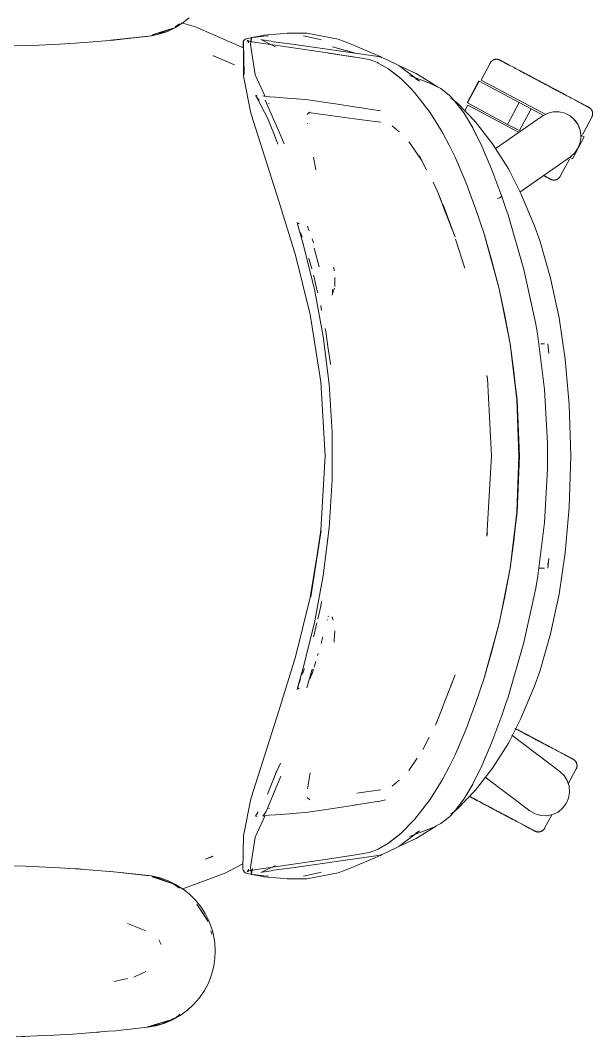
# Model space of a CAD drawing. Header units: millimetres. Extents: x 79795 to 317870, y -36033 to 97293.
# Drawn here: x 163095 to 163418, y 10111 to 10686 of the extents above; entities that cross this region are included whole.
import ezdxf

# ---------------------------------------------------------------- set-up
doc = ezdxf.new("R2010")
doc.units = ezdxf.units.MM
doc.header["$MEASUREMENT"] = 0
doc.layers.add('G-IMPT', color=8, linetype='CONTINUOUS', lineweight=9)
doc.layers.add('I-FURN', color=8, linetype='CONTINUOUS', lineweight=9)

msp = doc.modelspace()

# ---------------------------------------------------------------- linework, layer by layer
at = {"layer": 'G-IMPT'}
for p, q in [((163189.84, 10687.21), (163186.53, 10684.59)), ((163180.88, 10681.46), (163169.03, 10677.65)), ((163178.17, 10680.56), (163169.03, 10677.65)), ((163171.66, 10677.86), (163179.84, 10681.06)), ((163177.62, 10679.67), (163173.49, 10678.22)), ((163182.2, 10681.86), (163177.62, 10679.67)), ((163180.88, 10681.46), (163178.17, 10680.56)), ((163182, 10682.22), (163184.46, 10683.89)), ((163182.2, 10681.86), (163186.53, 10684.59)), ((163193.36, 10682.14), (163185.54, 10684.4)), ((163193.36, 10682.14), (163204.49, 10677.29)), ((163125.41, 10673), (163135.69, 10673.73)), ((163147.09, 10674.71), (163135.69, 10673.73)), ((163168.53, 10677.06), (163145.57, 10674.61)), ((163145.57, 10674.61), (163165.71, 10676.73)), ((163168.53, 10677.06), (163147.09, 10674.71)), ((163168.53, 10677.06), (163165.71, 10676.73)), ((163168.53, 10677.06), (163173.49, 10678.22)), ((163168.6, 10677.28), (163171.66, 10677.86)), ((163204.49, 10677.29), (163212.32, 10673.87)), ((163212.32, 10673.87), (163220.49, 10670.3)), ((163220.35, 10673.85), (163220.75, 10674.42)), ((163220.35, 10673.85), (163220.54, 10672.99)), ((163220.97, 10655.29), (163220.38, 10673.73)), ((163220.38, 10673.73), (163220.48, 10673.27)), ((163220.97, 10655.29), (163220.48, 10673.27)), ((163220.53, 10654.4), (163220.48, 10673.27)), ((163220.48, 10673.27), (163220.52, 10673.1)), ((163221.12, 10674.92), (163220.75, 10674.42)), ((163221.12, 10674.92), (163221.66, 10675.24)), ((163223.52, 10675.79), (163221.66, 10675.24)), ((163223.01, 10674.2), (163222.51, 10674.59)), ((163223.61, 10674.03), (163222.51, 10674.59)), ((163223.61, 10674.03), (163222.99, 10674.2)), ((163222.99, 10674.2), (163229.26, 10673.09)), ((163223.33, 10673.66), (163223.01, 10674.2)), ((163223.33, 10673.66), (163223.41, 10673.16)), ((163226.8, 10676.33), (163223.52, 10675.79)), ((163225.13, 10675.73), (163224.44, 10672.15)), ((163224.5, 10672.19), (163224.89, 10676.14)), ((163225.13, 10675.73), (163224.5, 10672.19)), ((163227.21, 10676.58), (163224.89, 10676.14)), ((163226.8, 10676.33), (163227.42, 10676.4)), ((163227.21, 10676.58), (163231.46, 10677.4)), ((163232.1, 10676.92), (163227.42, 10676.4)), ((163238.66, 10671), (163230.23, 10675)), ((163230.23, 10675), (163231.09, 10674.86)), ((163231.09, 10674.86), (163236.11, 10674.03)), ((163231.93, 10677.44), (163231.46, 10677.4)), ((163241.26, 10678.24), (163231.93, 10677.44)), ((163232.1, 10676.92), (163234.69, 10677.13)), ((163236.11, 10674.03), (163237.41, 10673.81)), ((163248.07, 10672.37), (163237.41, 10673.81)), ((163241.26, 10678.24), (163245.21, 10678.58)), ((163245.21, 10678.58), (163249.38, 10678.58)), ((163256.35, 10678.56), (163249.38, 10678.58)), ((163254.49, 10677.15), (163263.79, 10675.1)), ((163256.35, 10678.56), (163274.05, 10675.32)), ((163263.79, 10675.1), (163264.37, 10674.95)), ((163274.05, 10675.32), (163277.91, 10673.72)), ((163281.27, 10672.33), (163277.91, 10673.72)), ((163085.04, 10671.31), (163097.35, 10671.6)), ((163105.23, 10671.9), (163097.35, 10671.6)), ((163105.23, 10671.9), (163116.54, 10672.44)), ((163125.41, 10673), (163116.54, 10672.44)), ((163127.45, 10673.13), (163125.55, 10673.04)), ((163220.54, 10672.99), (163220.52, 10673.1)), ((163227.16, 10655.1), (163224.44, 10672.15)), ((163237.11, 10671.98), (163229.26, 10673.09)), ((163267.98, 10667.43), (163237.11, 10671.98)), ((163248.07, 10672.37), (163295.29, 10665.7)), ((163270.87, 10670.82), (163282.76, 10667.47)), ((163270.87, 10670.82), (163283.82, 10667.32)), ((163297.72, 10665.54), (163281.27, 10672.33)), ((163203.26, 10665.86), (163203.53, 10665.76)), ((163215.38, 10660.83), (163203.53, 10665.76)), ((163267.98, 10667.43), (163283.17, 10665.1)), ((163268.59, 10667.33), (163283.75, 10665.03)), ((163268.59, 10667.33), (163283.17, 10665.1)), ((163291.42, 10663.73), (163283.75, 10665.03)), ((163296.21, 10661.98), (163291.42, 10663.73)), ((163295.29, 10665.7), (163298.28, 10665.05)), ((163296.21, 10661.98), (163296.63, 10661.77)), ((163302.47, 10658.48), (163296.63, 10661.77)), ((163298.89, 10664.77), (163297.72, 10665.54)), ((163301.65, 10663.48), (163298.28, 10665.05)), ((163308.22, 10660.42), (163301.65, 10663.48)), ((163309.43, 10653.06), (163302.47, 10658.48)), ((163302.69, 10658.15), (163309.64, 10652.76)), ((163302.69, 10658.15), (163306.07, 10655.56)), ((163319.87, 10651.5), (163308.22, 10660.42)), ((163317.98, 10655.79), (163309.35, 10659.77)), ((163224.72, 10633.45), (163220.53, 10654.4)), ((163227.16, 10655.1), (163232.74, 10642.81)), ((163309.64, 10652.76), (163306.07, 10655.56)), ((163309.43, 10653.06), (163314.9, 10647.48)), ((163314.22, 10654.74), (163326.12, 10650.23)), ((163319.87, 10651.5), (163317.92, 10652.62)), ((163329.43, 10648.67), (163317.98, 10655.79)), ((163328.35, 10649.15), (163326.12, 10650.23)), ((163314.9, 10647.47), (163317.17, 10645.16)), ((163317.17, 10645.16), (163325.19, 10634.72)), ((163330.79, 10647.98), (163328.35, 10649.15)), ((163329.43, 10648.67), (163330.2, 10648.17)), ((163330.79, 10647.98), (163331.92, 10647.36)), ((163331.92, 10647.36), (163336.79, 10643.5)), ((163227.52, 10643.29), (163227.48, 10643.13)), ((163227.54, 10643.42), (163227.52, 10643.29)), ((163227.52, 10643.29), (163229.36, 10640.59)), ((163227.52, 10643.29), (163228.87, 10640.84)), ((163228.23, 10643.57), (163227.54, 10643.42)), ((163234.15, 10630.73), (163228.87, 10640.84)), ((163231.5, 10643.26), (163232.27, 10642.98)), ((163232.33, 10642.96), (163232.27, 10642.98)), ((163234.79, 10642.68), (163232.33, 10642.96)), ((163241.7, 10620.62), (163232.77, 10640.78)), ((163235.15, 10638.61), (163234.71, 10638.88)), ((163234.79, 10642.68), (163235.16, 10642.63)), ((163238.57, 10642.38), (163235.16, 10642.63)), ((163238.57, 10642.38), (163247.42, 10641.75)), ((163255.66, 10641.13), (163247.42, 10641.75)), ((163255.74, 10641.12), (163255.66, 10641.13)), ((163255.74, 10641.12), (163270.96, 10638.91)), ((163270.96, 10638.91), (163272.51, 10638.66)), ((163339.68, 10640.48), (163336.79, 10643.5)), ((163337.68, 10642.06), (163341.35, 10639.06)), ((163339.68, 10640.48), (163344.4, 10634.35)), ((163341.35, 10639.06), (163351.31, 10628.76)), ((163240.71, 10583.21), (163224.72, 10633.45)), ((163256.4, 10632.74), (163257.96, 10633.98)), ((163257.25, 10633.86), (163257.52, 10633.9)), ((163284.59, 10630.12), (163257.25, 10633.86)), ((163257.75, 10633.94), (163257.52, 10633.9)), ((163272.51, 10638.66), (163284.28, 10636.8)), ((163285.94, 10636.53), (163284.28, 10636.8)), ((163292.78, 10635.47), (163285.94, 10636.53)), ((163292.78, 10635.47), (163297.85, 10634.73)), ((163325.19, 10634.72), (163325.36, 10634.47)), ((163329.24, 10628.37), (163325.36, 10634.47)), ((163344.4, 10634.35), (163345.26, 10633.06)), ((163349.99, 10625.06), (163345.26, 10633.06)), ((163234.15, 10630.73), (163237.4, 10622.26)), ((163256.75, 10627.79), (163256.8, 10627.44)), ((163284.59, 10630.12), (163297.94, 10628.34)), ((163297.94, 10628.34), (163297.47, 10628.48)), ((163329.24, 10628.37), (163333.01, 10622.14)), ((163361.12, 10616.16), (163351.31, 10628.76)), ((163239.42, 10617.36), (163237.39, 10622.47)), ((163237.39, 10622.47), (163239.19, 10617.94)), ((163237.4, 10622.26), (163239.42, 10617.36)), ((163308.44, 10622.84), (163304.53, 10626.18)), ((163336.58, 10615.35), (163333.01, 10622.14)), ((163354.3, 10616.45), (163349.99, 10625.06)), ((163354.52, 10616.01), (163349.99, 10625.06)), ((163349.99, 10625.06), (163350.3, 10624.46)), ((163354.52, 10616.01), (163350.3, 10624.46)), ((163239.42, 10617.36), (163239.98, 10615.95)), ((163243.44, 10616.04), (163241.7, 10620.62)), ((163314.71, 10616.21), (163313.96, 10617.31)), ((163318.21, 10611.07), (163314.71, 10616.21)), ((163354.3, 10616.45), (163354.52, 10616.01)), ((163354.52, 10616.01), (163359.29, 10605.05)), ((163361.12, 10616.16), (163370.09, 10601.87)), ((163318.6, 10610.5), (163318.21, 10611.07)), ((163321.16, 10606.74), (163318.6, 10610.5)), ((163336.58, 10615.35), (163339.97, 10608.62)), ((163261.43, 10601.32), (163260.02, 10608.57)), ((163321.16, 10606.74), (163319.66, 10609.51)), ((163323.84, 10601.41), (163319.66, 10609.51)), ((163346.14, 10594.4), (163339.97, 10608.62)), ((163359.29, 10605.05), (163360.77, 10601.37)), ((163360.77, 10601.37), (163366.34, 10586.41)), ((163370.09, 10601.87), (163377.18, 10588.09)), ((163327.72, 10594.37), (163329.91, 10589.52)), ((163346.14, 10594.4), (163351.6, 10579.52)), ((163329.91, 10589.52), (163332.22, 10584.07)), ((163329.91, 10589.52), (163332.64, 10582.44)), ((163384.7, 10570.12), (163377.18, 10588.09)), ((163240.71, 10583.21), (163249.89, 10553.23)), ((163333.3, 10580.71), (163332.64, 10582.44)), ((163340.01, 10563.26), (163333.19, 10581.67)), ((163365.08, 10585.62), (163364.02, 10585.2)), ((163364.02, 10585.2), (163364.61, 10585.42)), ((163365.08, 10585.62), (163364.61, 10585.42)), ((163365.08, 10585.62), (163365.9, 10586.01)), ((163365.08, 10585.62), (163365.72, 10585.9)), ((163365.72, 10585.9), (163365.9, 10586.01)), ((163366.31, 10586.27), (163365.9, 10586.01)), ((163365.9, 10586.01), (163366.3, 10586.23)), ((163366.31, 10586.27), (163366.3, 10586.23)), ((163366.34, 10586.41), (163366.31, 10586.27)), ((163366.31, 10586.27), (163366.31, 10586.41)), ((163366.31, 10586.41), (163368.71, 10579.47)), ((163340.01, 10563.26), (163333.3, 10580.71)), ((163356.61, 10564.6), (163351.6, 10579.52)), ((163369.91, 10575.87), (163368.71, 10579.47)), ((163378.85, 10545.04), (163369.91, 10575.87)), ((163250.94, 10571.64), (163250.85, 10571.4)), ((163250.85, 10571.4), (163250.91, 10571.18)), ((163250.91, 10571.18), (163250.98, 10570.88)), ((163250.98, 10570.88), (163251.05, 10570.61)), ((163254.12, 10560.18), (163251.05, 10570.61)), ((163251.94, 10570.86), (163251.33, 10571.25)), ((163251.94, 10570.86), (163251.73, 10571.01)), ((163387.77, 10561.38), (163384.7, 10570.12)), ((163252.96, 10565.38), (163252.72, 10566.04)), ((163252.96, 10565.38), (163253.71, 10563.28)), ((163257.25, 10567.93), (163256.64, 10569.59)), ((163257.25, 10567.93), (163257.62, 10566.92)), ((163360.34, 10551.35), (163356.57, 10564.51)), ((163364.99, 10534.1), (163356.57, 10564.51)), ((163364.99, 10534.1), (163356.61, 10564.6)), ((163260.67, 10533.86), (163254.12, 10560.18)), ((163259.96, 10560.17), (163259.24, 10562.39)), ((163345.54, 10545.79), (163340.29, 10562.28)), ((163387.77, 10561.38), (163393.95, 10540.14)), ((163258.21, 10519.55), (163249.89, 10553.23)), ((163260.41, 10557.08), (163263.34, 10546.62)), ((163257.7, 10550.75), (163257.5, 10551.44)), ((163258.82, 10546.76), (163257.7, 10550.75)), ((163345.54, 10545.79), (163344.47, 10549.22)), ((163360.34, 10551.35), (163364.99, 10534.1)), ((163258.82, 10546.76), (163259.14, 10545.62)), ((163259.14, 10545.62), (163259.18, 10545.44)), ((163260.44, 10540.6), (163260.1, 10541.9)), ((163271.7, 10544.36), (163271.48, 10546.46)), ((163378.85, 10545.04), (163385.52, 10514.25)), ((163260.44, 10540.6), (163261.99, 10533.85)), ((163272.1, 10535.51), (163272.01, 10540.57)), ((163272.01, 10540.57), (163272.09, 10538.3)), ((163272.1, 10535.51), (163272.09, 10538.3)), ((163393.95, 10540.14), (163398.76, 10517.78)), ((163260.67, 10533.86), (163265.6, 10507.2)), ((163262.45, 10531.87), (163261.99, 10533.85)), ((163270.56, 10530.46), (163271.24, 10532.41)), ((163270.77, 10531.51), (163270.56, 10530.46)), ((163270.77, 10531.51), (163270.81, 10533.81)), ((163270.82, 10533.67), (163270.81, 10533.81)), ((163271.24, 10532.41), (163271.85, 10534.56)), ((163364.99, 10534.1), (163371.17, 10502.98)), ((163364.99, 10534.1), (163368.07, 10519.08)), ((163364.99, 10534.1), (163371.16, 10503.05)), ((163264.65, 10521.83), (163264.11, 10524.64)), ((163258.21, 10519.55), (163264.2, 10481.63)), ((163371.17, 10502.98), (163368.07, 10519.08)), ((163386.7, 10507.33), (163385.52, 10514.25)), ((163398.76, 10517.78), (163402.25, 10494.36)), ((163265.6, 10507.2), (163268.9, 10480.28)), ((163266.57, 10511.72), (163267.13, 10508.82)), ((163267.37, 10507.19), (163267.13, 10508.82)), ((163268.22, 10501.57), (163267.37, 10507.19)), ((163390.52, 10477.16), (163386.7, 10507.33)), ((163268.22, 10501.57), (163269.52, 10493.04)), ((163374.99, 10471.46), (163371.16, 10503.05)), ((163374.95, 10471.42), (163371.17, 10502.98)), ((163371.17, 10502.98), (163373.11, 10487.5)), ((163388.5, 10503.02), (163390.59, 10503.09)), ((163390.59, 10503.09), (163390.48, 10503.09)), ((163392.35, 10503.06), (163393, 10497.65)), ((163269.52, 10493.04), (163269.7, 10491.38)), ((163402.25, 10494.36), (163404.51, 10468.79)), ((163357.95, 10484.92), (163357.99, 10484.68)), ((163358.23, 10483.37), (163357.96, 10485.15)), ((163358.23, 10483.37), (163357.99, 10484.68)), ((163374.95, 10471.42), (163373.11, 10487.5)), ((163264.2, 10481.63), (163266.56, 10439.65)), ((163270.55, 10453.21), (163268.9, 10480.28)), ((163360.55, 10439.65), (163358.23, 10483.37)), ((163360.5, 10439.65), (163358.23, 10483.37)), ((163392.13, 10446.96), (163390.52, 10477.16)), ((163375.63, 10456.53), (163374.95, 10471.42)), ((163374.95, 10471.42), (163376.09, 10439.65)), ((163374.99, 10471.46), (163376.32, 10439.65)), ((163404.51, 10468.79), (163405.36, 10439.65)), ((163375.63, 10456.53), (163376.09, 10439.65)), ((163270.55, 10453.21), (163270.55, 10426.09)), ((163392.13, 10446.96), (163392.23, 10439.65)), ((163264.2, 10397.66), (163266.56, 10439.65)), ((163360.5, 10439.65), (163358, 10394.31)), ((163374.95, 10407.87), (163376.09, 10439.65)), ((163376.32, 10439.65), (163374.99, 10407.83)), ((163375.63, 10422.76), (163376.09, 10439.65)), ((163392.13, 10432.33), (163392.23, 10439.65)), ((163405.36, 10439.65), (163404.51, 10410.5)), ((163392.13, 10432.33), (163390.52, 10402.13)), ((163270.55, 10426.09), (163268.9, 10399.01)), ((163374.95, 10407.87), (163375.63, 10422.76)), ((163404.51, 10410.5), (163402.25, 10384.93)), ((163374.99, 10407.83), (163371.16, 10376.24)), ((163374.95, 10407.87), (163371.17, 10376.32)), ((163373.11, 10391.79), (163374.95, 10407.87)), ((163258.21, 10359.74), (163264.46, 10397.48)), ((163264.2, 10397.66), (163258.47, 10360.12)), ((163264.46, 10397.48), (163258.47, 10360.12)), ((163265.6, 10372.1), (163268.9, 10399.01)), ((163390.52, 10402.13), (163386.7, 10371.96)), ((163357.95, 10394.37), (163357.99, 10394.61)), ((163358.23, 10395.92), (163357.99, 10394.61)), ((163358, 10394.31), (163358.23, 10395.92)), ((163373.11, 10391.79), (163371.17, 10376.32)), ((163392.35, 10376.23), (163393, 10381.65)), ((163392.43, 10377.88), (163393, 10381.65)), ((163402.25, 10384.93), (163398.76, 10361.51)), ((163371.17, 10376.32), (163364.95, 10345.07)), ((163364.95, 10345.07), (163371.16, 10376.24)), ((163371.17, 10376.32), (163368.07, 10360.21)), ((163387.25, 10376.32), (163388.5, 10376.27)), ((163390.59, 10376.2), (163388.5, 10376.27)), ((163390.59, 10376.2), (163390.48, 10376.2)), ((163260.67, 10345.43), (163265.6, 10372.1)), ((163386.7, 10371.96), (163385.52, 10365.04)), ((163385.52, 10365.04), (163378.85, 10334.25)), ((163249.89, 10326.06), (163258.21, 10359.74)), ((163264.62, 10357.47), (163264.15, 10354.84)), ((163364.99, 10345.19), (163368.07, 10360.21)), ((163393.95, 10339.15), (163398.76, 10361.51)), ((163264.15, 10354.84), (163262.44, 10347.42)), ((163267.89, 10347.23), (163267.75, 10346.82)), ((163268.59, 10349.07), (163268.4, 10348.84)), ((163270.56, 10348.83), (163271.24, 10346.88)), ((163270.56, 10348.83), (163270.77, 10347.79)), ((163260.67, 10345.43), (163254.12, 10319.11)), ((163261.99, 10345.44), (163260.44, 10338.69)), ((163271.99, 10338.67), (163272.09, 10340.04)), ((163272.09, 10340.74), (163272.09, 10340.04)), ((163364.99, 10345.19), (163356.57, 10314.78)), ((163364.99, 10345.19), (163356.61, 10314.69)), ((163360.34, 10327.94), (163364.99, 10345.19)), ((163260.44, 10338.69), (163260.1, 10337.41)), ((163264.29, 10333.61), (163265.29, 10337.47)), ((163264.29, 10333.61), (163264.68, 10335.14)), ((163271.71, 10334.96), (163271.68, 10334.48)), ((163271.99, 10338.67), (163271.71, 10334.96)), ((163387.77, 10317.91), (163393.95, 10339.15)), ((163369.91, 10303.42), (163378.85, 10334.25)), ((163249.89, 10326.06), (163240.71, 10296.09)), ((163260.6, 10321.03), (163261.39, 10323.53)), ((163262.38, 10326.82), (163262.71, 10327.94)), ((163360.34, 10327.94), (163356.57, 10314.78)), ((163254.12, 10319.11), (163250.85, 10307.89)), ((163254.12, 10319.11), (163251.01, 10308.29)), ((163254.12, 10319.11), (163251.06, 10308.58)), ((163254.75, 10319.11), (163254.02, 10316.89)), ((163254.75, 10319.11), (163254.9, 10319.57)), ((163259.32, 10319.12), (163256.28, 10308.69)), ((163259.21, 10316.81), (163259.98, 10319.12)), ((163260.36, 10320.25), (163260.6, 10321.03)), ((163384.7, 10309.17), (163387.77, 10317.91)), ((163252.4, 10312.36), (163252, 10311.29)), ((163252.74, 10313.33), (163252.4, 10312.36)), ((163253.73, 10316.08), (163254.02, 10316.89)), ((163258.19, 10313.93), (163258.95, 10316.09)), ((163259.21, 10316.81), (163258.95, 10316.09)), ((163340.01, 10316.03), (163333.3, 10298.58)), ((163340.01, 10316.03), (163337.29, 10308.6)), ((163351.6, 10299.77), (163356.61, 10314.69)), ((163250.85, 10307.89), (163250.99, 10307.65)), ((163251.06, 10308.58), (163251.01, 10308.29)), ((163251.94, 10308.43), (163251.33, 10308.04)), ((163251.94, 10308.43), (163251.73, 10308.28)), ((163384.7, 10309.17), (163377.18, 10291.2)), ((163366.37, 10293), (163368.71, 10299.82)), ((163369.91, 10303.42), (163368.71, 10299.82)), ((163240.71, 10296.09), (163224.72, 10245.84)), ((163332.64, 10296.85), (163328.91, 10287.53)), ((163333.3, 10298.58), (163332.64, 10296.85)), ((163351.6, 10299.77), (163346.14, 10284.89)), ((163328.91, 10287.53), (163329.91, 10289.77)), ((163366.37, 10293), (163360.77, 10277.92)), ((163377.18, 10291.2), (163370.09, 10277.42)), ((163346.14, 10284.89), (163339.97, 10270.67)), ((163321.74, 10273.69), (163325.28, 10280.66)), ((163359.29, 10274.24), (163360.77, 10277.92)), ((163370.09, 10277.42), (163361.12, 10263.13)), ((163354.52, 10263.28), (163359.29, 10274.24)), ((163238.42, 10259.41), (163241.47, 10266.12)), ((163314.71, 10263.08), (163318.21, 10268.22)), ((163318.21, 10268.22), (163318.6, 10268.8)), ((163336.58, 10263.94), (163339.97, 10270.67)), ((163237.39, 10256.82), (163239.42, 10261.94)), ((163239.42, 10261.93), (163237.39, 10256.82)), ((163237.4, 10257.03), (163239.42, 10261.93)), ((163256.75, 10251.5), (163258.15, 10260.66)), ((163314.71, 10263.08), (163313.96, 10261.98)), ((163336.58, 10263.94), (163333.01, 10257.15)), ((163350.3, 10254.83), (163354.3, 10262.84)), ((163361.12, 10263.13), (163351.31, 10250.53)), ((163354.52, 10263.28), (163354.3, 10262.84)), ((163233.26, 10238.69), (163241.7, 10258.67)), ((163237.4, 10257.03), (163234.15, 10248.56)), ((163308.44, 10256.45), (163304.53, 10253.11)), ((163329.24, 10250.92), (163333.01, 10257.15)), ((163349.99, 10254.23), (163345.26, 10246.23)), ((163350.3, 10254.83), (163349.99, 10254.23)), ((163256.75, 10251.5), (163256.8, 10251.85)), ((163284.59, 10249.17), (163297.94, 10250.95)), ((163297.94, 10250.95), (163297.47, 10250.81)), ((163329.24, 10250.92), (163325.36, 10244.82)), ((163341.35, 10240.23), (163351.31, 10250.53)), ((163220.53, 10224.89), (163224.72, 10245.84)), ((163256.4, 10246.55), (163258.04, 10245.27)), ((163283.17, 10242.32), (163283.68, 10242.4)), ((163284.29, 10242.49), (163283.68, 10242.4)), ((163284.29, 10242.49), (163296.01, 10244.3)), ((163296.01, 10244.3), (163296.48, 10244.37)), ((163298.46, 10244.79), (163296.48, 10244.37)), ((163300.63, 10245.25), (163298.46, 10244.79)), ((163317.17, 10234.13), (163325.19, 10244.57)), ((163325.36, 10244.82), (163325.19, 10244.57)), ((163339.68, 10238.81), (163344.4, 10244.94)), ((163344.4, 10244.94), (163345.26, 10246.23)), ((163227.3, 10236.02), (163228.89, 10238.48)), ((163228.89, 10238.48), (163227.36, 10236)), ((163227.36, 10236), (163228.85, 10238.47)), ((163231.5, 10236.02), (163233.26, 10238.69)), ((163234.62, 10236.61), (163232.24, 10236.31)), ((163234.62, 10236.61), (163234.7, 10236.61)), ((163238.57, 10236.91), (163234.7, 10236.61)), ((163234.71, 10240.41), (163235.15, 10240.68)), ((163246.43, 10237.47), (163238.57, 10236.91)), ((163247.42, 10237.54), (163246.43, 10237.47)), ((163255.66, 10238.16), (163247.42, 10237.54)), ((163255.66, 10238.16), (163255.74, 10238.17)), ((163269.81, 10240.2), (163255.74, 10238.17)), ((163269.81, 10240.2), (163283.17, 10242.32)), ((163336.79, 10235.79), (163339.68, 10238.81)), ((163341.35, 10240.23), (163337.68, 10237.23)), ((163227.16, 10224.19), (163232.77, 10236.54)), ((163227.3, 10236.02), (163227.36, 10236)), ((163228.23, 10235.72), (163227.36, 10236)), ((163232.22, 10236.31), (163231.5, 10236.02)), ((163232.22, 10236.31), (163232.24, 10236.31)), ((163317.17, 10234.13), (163309.43, 10226.23)), ((163330.79, 10231.31), (163328.35, 10230.14)), ((163331.92, 10231.93), (163330.79, 10231.31)), ((163331.92, 10231.93), (163336.79, 10235.79)), ((163302.47, 10220.81), (163309.43, 10226.23)), ((163309.64, 10226.54), (163302.69, 10221.14)), ((163309.64, 10226.54), (163306.07, 10223.73)), ((163319.87, 10227.79), (163308.17, 10218.85)), ((163314.22, 10224.56), (163326.12, 10229.07)), ((163319.87, 10227.79), (163317.84, 10226.63)), ((163317.98, 10223.5), (163329.43, 10230.62)), ((163328.35, 10230.14), (163326.12, 10229.07)), ((163220.53, 10224.89), (163220.14, 10205.9)), ((163227.16, 10224.19), (163224.44, 10207.14)), ((163302.47, 10220.81), (163296.63, 10217.52)), ((163302.69, 10221.14), (163306.07, 10223.73)), ((163309.35, 10219.52), (163317.98, 10223.5)), ((163267.98, 10211.86), (163283.75, 10214.26)), ((163291.42, 10215.56), (163283.75, 10214.26)), ((163291.42, 10215.56), (163296.21, 10217.31)), ((163295.29, 10213.59), (163298.28, 10214.24)), ((163296.63, 10217.52), (163296.21, 10217.31)), ((163298.89, 10214.53), (163297.72, 10213.75)), ((163301.65, 10215.81), (163298.28, 10214.24)), ((163301.65, 10215.81), (163308.17, 10218.85)), ((163085.04, 10208.05), (163097.35, 10207.76)), ((163203.27, 10213.43), (163198.8, 10211.8)), ((163198.8, 10211.8), (163202.68, 10213.17)), ((163203.27, 10213.43), (163202.68, 10213.17)), ((163220.21, 10209.09), (163212.3, 10204.95)), ((163230.23, 10204.29), (163238.63, 10208.28)), ((163237.11, 10207.31), (163267.98, 10211.86)), ((163248.07, 10206.92), (163295.29, 10213.59)), ((163296.95, 10213.43), (163281.27, 10206.96)), ((163105.23, 10207.46), (163097.35, 10207.76)), ((163105.23, 10207.46), (163116.54, 10206.92)), ((163125.41, 10206.36), (163116.54, 10206.92)), ((163125.41, 10206.36), (163135.69, 10205.63)), ((163127.45, 10206.23), (163125.55, 10206.32)), ((163127.45, 10206.23), (163128.87, 10206.09)), ((163147.09, 10204.65), (163135.69, 10205.63)), ((163168.53, 10202.3), (163145.57, 10204.75)), ((163145.57, 10204.75), (163165.71, 10202.63)), ((163168.53, 10202.3), (163147.09, 10204.65)), ((163168.53, 10202.3), (163165.71, 10202.63)), ((163168.53, 10202.3), (163173.49, 10201.14)), ((163204.57, 10201.84), (163210.54, 10204.03)), ((163212.3, 10204.95), (163210.54, 10204.03)), ((163220.14, 10205.9), (163220.75, 10204.87)), ((163220.62, 10205.49), (163220.75, 10204.87)), ((163220.62, 10205.49), (163220.73, 10204.94)), ((163220.75, 10204.87), (163220.73, 10204.94)), ((163221.12, 10204.37), (163220.75, 10204.87)), ((163221.66, 10204.05), (163221.12, 10204.37)), ((163221.66, 10204.05), (163223.52, 10203.5)), ((163223.61, 10205.26), (163222.51, 10204.7)), ((163223.01, 10205.09), (163222.51, 10204.7)), ((163222.99, 10205.09), (163229.26, 10206.2)), ((163223.61, 10205.26), (163222.99, 10205.09)), ((163223.01, 10205.09), (163223.33, 10205.63)), ((163223.41, 10206.13), (163223.33, 10205.63)), ((163226.8, 10202.97), (163223.52, 10203.5)), ((163225.13, 10203.56), (163224.44, 10207.14)), ((163225.62, 10206.43), (163224.89, 10203.15)), ((163227.21, 10202.71), (163224.89, 10203.15)), ((163225.62, 10206.43), (163225.13, 10203.56)), ((163226.8, 10202.97), (163227.42, 10202.89)), ((163231.46, 10201.9), (163227.21, 10202.71)), ((163227.42, 10202.89), (163232.1, 10202.37)), ((163229.26, 10206.2), (163237.11, 10207.31)), ((163230.23, 10204.29), (163231.09, 10204.43)), ((163236.11, 10205.26), (163231.09, 10204.43)), ((163232.1, 10202.37), (163234.69, 10202.16)), ((163236.11, 10205.26), (163237.41, 10205.48)), ((163248.07, 10206.92), (163237.41, 10205.48)), ((163254.49, 10202.15), (163263.79, 10204.19)), ((163256.35, 10200.74), (163274.05, 10203.97)), ((163263.79, 10204.19), (163264.37, 10204.34)), ((163274.05, 10203.97), (163277.91, 10205.57)), ((163281.27, 10206.96), (163277.91, 10205.57)), ((163168.6, 10202.08), (163171.66, 10201.5)), ((163180.88, 10197.9), (163169.03, 10201.71)), ((163178.17, 10198.8), (163169.03, 10201.71)), ((163171.66, 10201.5), (163180.88, 10197.9)), ((163177.62, 10199.69), (163173.49, 10201.14)), ((163182.2, 10197.5), (163177.62, 10199.69)), ((163180.88, 10197.9), (163178.17, 10198.8)), ((163180.88, 10197.9), (163184.46, 10195.47)), ((163182.2, 10197.5), (163186.53, 10194.77)), ((163185.63, 10194.89), (163204.57, 10201.84)), ((163231.93, 10201.85), (163231.46, 10201.9)), ((163231.93, 10201.85), (163241.26, 10201.05)), ((163241.26, 10201.05), (163245.21, 10200.71)), ((163249.38, 10200.71), (163245.21, 10200.71)), ((163256.35, 10200.74), (163249.38, 10200.71)), ((163189.84, 10192.15), (163186.53, 10194.77)), ((163193.44, 10188.6), (163189.84, 10192.15)), ((163193.44, 10188.6), (163196.63, 10184.63)), ((163200.49, 10176.47), (163194.17, 10186.42)), ((163198.33, 10180.15), (163194.17, 10186.42)), ((163198.9, 10181.08), (163196.63, 10184.63)), ((163200.49, 10176.47), (163198.33, 10180.15)), ((163201.14, 10176.57), (163198.9, 10181.08)), ((163155.01, 10175.4), (163165.43, 10171.25)), ((163201.14, 10176.57), (163202.85, 10171.8)), ((163202.05, 10171.36), (163202.67, 10169.33)), ((163203.41, 10169.67), (163202.85, 10171.8)), ((163204.29, 10164.72), (163203.41, 10169.67)), ((163172.96, 10165.73), (163172.66, 10166.18)), ((163173.97, 10163.5), (163172.96, 10165.73)), ((163204.59, 10159.68), (163204.29, 10164.72)), ((163204.59, 10159.68), (163204.42, 10155.83)), ((163203.77, 10151.32), (163202.51, 10146.45)), ((163203.77, 10151.32), (163204.42, 10155.83)), ((163165.34, 10148.3), (163158.56, 10145.03)), ((163200.67, 10141.74), (163202.51, 10146.45)), ((163147.51, 10142.7), (163154.94, 10144.27)), ((163198.48, 10137.58), (163200.67, 10141.74)), ((163195.65, 10133.41), (163192.33, 10129.57)), ((163198.48, 10137.58), (163195.65, 10133.41)), ((163188.89, 10126.41), (163192.33, 10129.57)), ((163174.68, 10118.77), (163182.74, 10122.51)), ((163180.37, 10120.9), (163184.81, 10123.41)), ((163184.85, 10124.1), (163182.74, 10122.51)), ((163188.89, 10126.41), (163184.81, 10123.41)), ((163148.3, 10114.82), (163166.22, 10116.73)), ((163165.71, 10116.73), (163178.17, 10120.56)), ((163165.71, 10116.73), (163169.03, 10117.64)), ((163166.22, 10116.73), (163171.27, 10117.62)), ((163174.68, 10118.77), (163166.28, 10116.86)), ((163178.17, 10120.56), (163169.03, 10117.64)), ((163176.13, 10119.09), (163171.27, 10117.62)), ((163180.37, 10120.9), (163176.13, 10119.09)), ((163103.86, 10111.84), (163092.1, 10111.45)), ((163097.04, 10111.59), (163095.54, 10111.57)), ((163098.97, 10111.7), (163097.04, 10111.59)), ((163103.86, 10111.84), (163109.88, 10112.09)), ((163124.02, 10112.9), (163109.88, 10112.09)), ((163129.11, 10113.23), (163124.02, 10112.9)), ((163129.11, 10113.23), (163144.17, 10114.48)), ((163137.29, 10113.88), (163138.97, 10114.05)), ((163144.17, 10114.48), (163148.3, 10114.82))]:
    msp.add_line(p, q, dxfattribs=at)
at = {"layer": 'I-FURN'}
for p, q in [((163359.83, 10661.75), (163354.68, 10652.07)), ((163359.83, 10661.75), (163359.91, 10661.89)), ((163359.91, 10661.89), (163359.99, 10662.03)), ((163359.99, 10662.03), (163360.08, 10662.16)), ((163360.08, 10662.16), (163360.17, 10662.3)), ((163360.17, 10662.3), (163360.27, 10662.42)), ((163360.27, 10662.42), (163360.38, 10662.54)), ((163360.38, 10662.54), (163360.49, 10662.66)), ((163360.49, 10662.66), (163360.6, 10662.78)), ((163360.6, 10662.78), (163360.72, 10662.88)), ((163360.72, 10662.88), (163360.84, 10662.99)), ((163360.84, 10662.99), (163360.97, 10663.09)), ((163360.97, 10663.09), (163361.1, 10663.18)), ((163361.1, 10663.18), (163361.24, 10663.27)), ((163361.24, 10663.27), (163361.38, 10663.35)), ((163361.38, 10663.35), (163361.52, 10663.43)), ((163361.52, 10663.43), (163361.66, 10663.5)), ((163361.66, 10663.5), (163361.81, 10663.57)), ((163361.81, 10663.57), (163361.96, 10663.63)), ((163361.96, 10663.63), (163362.11, 10663.68)), ((163362.11, 10663.68), (163362.26, 10663.73)), ((163362.26, 10663.73), (163362.42, 10663.77)), ((163362.42, 10663.77), (163362.58, 10663.81)), ((163362.58, 10663.81), (163362.73, 10663.84)), ((163362.73, 10663.84), (163362.89, 10663.86)), ((163362.89, 10663.86), (163363.05, 10663.88)), ((163363.05, 10663.88), (163363.22, 10663.89)), ((163363.22, 10663.89), (163363.38, 10663.89)), ((163363.38, 10663.89), (163363.54, 10663.89)), ((163363.54, 10663.89), (163363.7, 10663.88)), ((163363.7, 10663.88), (163363.86, 10663.86)), ((163363.86, 10663.86), (163364.02, 10663.84)), ((163364.02, 10663.84), (163364.18, 10663.81)), ((163364.18, 10663.81), (163364.33, 10663.78)), ((163364.33, 10663.78), (163364.49, 10663.74)), ((163364.49, 10663.74), (163364.64, 10663.69)), ((163364.64, 10663.69), (163364.8, 10663.64)), ((163364.8, 10663.64), (163364.95, 10663.58)), ((163364.95, 10663.58), (163365.09, 10663.51)), ((163365.09, 10663.51), (163365.24, 10663.44)), ((163365.24, 10663.44), (163365.28, 10663.42)), ((163365.28, 10663.42), (163365.3, 10663.41)), ((163365.32, 10663.39), (163365.28, 10663.42)), ((163365.28, 10663.42), (163365.28, 10663.42)), ((163365.3, 10663.41), (163365.36, 10663.38)), ((163365.41, 10663.35), (163365.32, 10663.39)), ((163365.36, 10663.38), (163365.46, 10663.32)), ((163365.53, 10663.29), (163365.41, 10663.35)), ((163365.46, 10663.32), (163365.6, 10663.25)), ((163365.69, 10663.2), (163365.53, 10663.29)), ((163365.6, 10663.25), (163365.78, 10663.15)), ((163365.89, 10663.09), (163365.69, 10663.2)), ((163365.78, 10663.15), (163366, 10663.04)), ((163366.13, 10662.96), (163365.89, 10663.09)), ((163366, 10663.04), (163366.26, 10662.9)), ((163366.41, 10662.82), (163366.13, 10662.96)), ((163366.26, 10662.9), (163366.55, 10662.74)), ((163366.73, 10662.65), (163366.41, 10662.82)), ((163366.55, 10662.74), (163366.89, 10662.56)), ((163367.09, 10662.46), (163366.73, 10662.65)), ((163366.89, 10662.56), (163367.26, 10662.36)), ((163367.48, 10662.25), (163367.09, 10662.46)), ((163367.26, 10662.36), (163367.67, 10662.15)), ((163367.91, 10662.02), (163367.48, 10662.25)), ((163367.67, 10662.15), (163368.12, 10661.91)), ((163368.37, 10661.77), (163367.91, 10662.02)), ((163368.12, 10661.91), (163368.6, 10661.65)), ((163368.87, 10661.51), (163368.37, 10661.77)), ((163368.6, 10661.65), (163369.12, 10661.38)), ((163369.41, 10661.22), (163368.87, 10661.51)), ((163369.12, 10661.38), (163369.67, 10661.08)), ((163369.98, 10660.92), (163369.41, 10661.22)), ((163369.67, 10661.08), (163370.25, 10660.77)), ((163370.58, 10660.6), (163369.98, 10660.92)), ((163371.21, 10660.26), (163370.58, 10660.6)), ((163371.88, 10659.91), (163371.21, 10660.26)), ((163372.57, 10659.54), (163371.88, 10659.91)), ((163373.29, 10659.16), (163372.57, 10659.54)), ((163374.04, 10658.76), (163373.29, 10659.16)), ((163374.82, 10658.34), (163374.04, 10658.76)), ((163375.62, 10657.92), (163374.82, 10658.34)), ((163376.45, 10657.48), (163375.62, 10657.92)), ((163376, 10657.72), (163376.83, 10657.27)), ((163377.29, 10657.03), (163376.45, 10657.48)), ((163376.83, 10657.27), (163377.69, 10656.82)), ((163378.16, 10656.57), (163377.29, 10657.03)), ((163377.69, 10656.82), (163378.57, 10656.35)), ((163379.05, 10656.1), (163378.16, 10656.57)), ((163378.57, 10656.35), (163379.46, 10655.88)), ((163379.95, 10655.62), (163379.05, 10656.1)), ((163353.38, 10651.62), (163346.81, 10639.26)), ((163346.98, 10639.17), (163353.55, 10651.53)), ((163353.55, 10651.53), (163376.26, 10639.46)), ((163391.28, 10632.6), (163354.68, 10652.07)), ((163379.46, 10655.88), (163380.38, 10655.39)), ((163380.88, 10655.12), (163379.95, 10655.62)), ((163380.38, 10655.39), (163381.31, 10654.9)), ((163381.81, 10654.63), (163380.88, 10655.12)), ((163381.31, 10654.9), (163382.25, 10654.39)), ((163382.77, 10654.12), (163381.81, 10654.63)), ((163382.25, 10654.39), (163383.21, 10653.89)), ((163383.73, 10653.61), (163382.77, 10654.12)), ((163383.21, 10653.89), (163384.18, 10653.37)), ((163384.7, 10653.09), (163383.73, 10653.61)), ((163384.18, 10653.37), (163385.15, 10652.85)), ((163385.69, 10652.57), (163384.7, 10653.09)), ((163385.15, 10652.85), (163386.14, 10652.32)), ((163386.68, 10652.04), (163385.69, 10652.57)), ((163386.14, 10652.32), (163387.14, 10651.8)), ((163387.67, 10651.51), (163386.68, 10652.04)), ((163387.14, 10651.8), (163388.14, 10651.27)), ((163388.68, 10650.98), (163387.67, 10651.51)), ((163388.14, 10651.27), (163389.14, 10650.73)), ((163389.68, 10650.44), (163388.68, 10650.98)), ((163389.14, 10650.73), (163390.14, 10650.2)), ((163390.69, 10649.91), (163389.68, 10650.44)), ((163390.14, 10650.2), (163391.15, 10649.66)), ((163391.69, 10649.37), (163390.69, 10649.91)), ((163391.15, 10649.66), (163392.15, 10649.13)), ((163392.69, 10648.84), (163391.69, 10649.37)), ((163392.15, 10649.13), (163393.15, 10648.6)), ((163393.69, 10648.31), (163392.69, 10648.84)), ((163393.15, 10648.6), (163394.15, 10648.07)), ((163394.69, 10647.78), (163393.69, 10648.31)), ((163394.15, 10648.07), (163395.14, 10647.54)), ((163395.67, 10647.26), (163394.69, 10647.78)), ((163395.14, 10647.54), (163396.13, 10647.02)), ((163396.65, 10646.74), (163395.67, 10647.26)), ((163396.13, 10647.02), (163397.1, 10646.5)), ((163397.62, 10646.22), (163396.65, 10646.74)), ((163397.1, 10646.5), (163398.06, 10645.99)), ((163398.58, 10645.71), (163397.62, 10646.22)), ((163398.06, 10645.99), (163399.02, 10645.48)), ((163399.52, 10645.21), (163398.58, 10645.71)), ((163399.02, 10645.48), (163399.95, 10644.98)), ((163400.45, 10644.72), (163399.52, 10645.21)), ((163399.95, 10644.98), (163400.88, 10644.49)), ((163401.37, 10644.23), (163400.45, 10644.72)), ((163400.88, 10644.49), (163401.78, 10644.01)), ((163369.69, 10627.1), (163346.98, 10639.17)), ((163369.69, 10627.1), (163376.26, 10639.46)), ((163376.26, 10639.46), (163382.9, 10635.93)), ((163402.26, 10643.75), (163401.37, 10644.23)), ((163403.14, 10643.29), (163402.26, 10643.75)), ((163404, 10642.83), (163403.14, 10643.29)), ((163404.83, 10642.39), (163404, 10642.83)), ((163405.64, 10641.96), (163404.83, 10642.39)), ((163406.43, 10641.54), (163405.64, 10641.96)), ((163407.19, 10641.13), (163406.43, 10641.54)), ((163407.93, 10640.74), (163407.19, 10641.13)), ((163408.63, 10640.37), (163407.93, 10640.74)), ((163409.31, 10640), (163408.63, 10640.37)), ((163409.96, 10639.66), (163409.31, 10640)), ((163410.58, 10639.33), (163409.96, 10639.66)), ((163411.16, 10639.02), (163410.58, 10639.33)), ((163410.85, 10639.19), (163411.42, 10638.89)), ((163411.71, 10638.73), (163411.16, 10639.02)), ((163411.42, 10638.89), (163411.95, 10638.6)), ((163412.23, 10638.45), (163411.71, 10638.73)), ((163347.17, 10637.94), (163345.49, 10634.78)), ((163375.86, 10622.68), (163347.17, 10637.94)), ((163376.33, 10623.56), (163382.9, 10635.93)), ((163382.9, 10635.93), (163389.96, 10632.17)), ((163389.1, 10631.71), (163392.07, 10633.3)), ((163392.07, 10633.3), (163395.34, 10634.13)), ((163395.34, 10634.13), (163398.72, 10634.15)), ((163398.72, 10634.15), (163402, 10633.37)), ((163402, 10633.37), (163404.99, 10631.82)), ((163411.95, 10638.6), (163412.46, 10638.33)), ((163412.71, 10638.2), (163412.23, 10638.45)), ((163412.46, 10638.33), (163412.92, 10638.09)), ((163413.16, 10637.96), (163412.71, 10638.2)), ((163412.92, 10638.09), (163413.35, 10637.86)), ((163413.57, 10637.74), (163413.16, 10637.96)), ((163413.35, 10637.86), (163413.74, 10637.65)), ((163413.94, 10637.54), (163413.57, 10637.74)), ((163413.74, 10637.65), (163414.1, 10637.46)), ((163414.28, 10637.37), (163413.94, 10637.54)), ((163414.1, 10637.46), (163414.42, 10637.29)), ((163414.57, 10637.21), (163414.28, 10637.37)), ((163414.42, 10637.29), (163414.7, 10637.14)), ((163414.83, 10637.07), (163414.57, 10637.21)), ((163414.7, 10637.14), (163414.94, 10637.01)), ((163415.05, 10636.95), (163414.83, 10637.07)), ((163414.94, 10637.01), (163415.14, 10636.91)), ((163415.23, 10636.86), (163415.05, 10636.95)), ((163415.14, 10636.91), (163415.3, 10636.82)), ((163415.37, 10636.78), (163415.23, 10636.86)), ((163415.3, 10636.82), (163415.42, 10636.76)), ((163415.47, 10636.73), (163415.37, 10636.78)), ((163415.42, 10636.76), (163415.5, 10636.71)), ((163415.53, 10636.7), (163415.47, 10636.73)), ((163415.5, 10636.71), (163415.55, 10636.69)), ((163415.55, 10636.69), (163415.53, 10636.7)), ((163415.55, 10636.69), (163415.69, 10636.61)), ((163415.55, 10636.69), (163415.55, 10636.69)), ((163415.69, 10636.61), (163415.83, 10636.52)), ((163415.83, 10636.52), (163415.96, 10636.44)), ((163415.96, 10636.44), (163416.09, 10636.34)), ((163416.09, 10636.34), (163416.22, 10636.24)), ((163416.22, 10636.24), (163416.34, 10636.14)), ((163416.34, 10636.14), (163416.46, 10636.03)), ((163416.46, 10636.03), (163416.58, 10635.91)), ((163416.58, 10635.91), (163416.68, 10635.79)), ((163416.68, 10635.79), (163416.79, 10635.67)), ((163416.79, 10635.67), (163416.89, 10635.54)), ((163416.89, 10635.54), (163416.98, 10635.41)), ((163416.98, 10635.41), (163417.07, 10635.28)), ((163417.07, 10635.28), (163417.15, 10635.14)), ((163417.15, 10635.14), (163417.23, 10635)), ((163417.23, 10635), (163417.3, 10634.85)), ((163417.3, 10634.85), (163417.37, 10634.71)), ((163417.37, 10634.71), (163417.43, 10634.56)), ((163417.43, 10634.56), (163417.48, 10634.4)), ((163417.48, 10634.4), (163417.53, 10634.25)), ((163417.53, 10634.25), (163417.57, 10634.1)), ((163417.57, 10634.1), (163417.61, 10633.94)), ((163417.61, 10633.94), (163417.64, 10633.78)), ((163417.64, 10633.78), (163417.66, 10633.62)), ((163417.66, 10633.62), (163417.68, 10633.46)), ((163417.68, 10633.46), (163417.69, 10633.3)), ((163417.69, 10632.98), (163417.68, 10632.82)), ((163417.69, 10633.3), (163417.69, 10633.14)), ((163417.69, 10633.14), (163417.69, 10632.98)), ((163362.67, 10613.2), (163389.1, 10631.71)), ((163404.99, 10631.82), (163407.53, 10629.6)), ((163406.7, 10630.46), (163405.28, 10631.61)), ((163408.99, 10627.68), (163406.7, 10630.46)), ((163407.53, 10629.6), (163409.47, 10626.83)), ((163412.07, 10621.55), (163417.22, 10631.24)), ((163417.24, 10631.28), (163417.22, 10631.24)), ((163417.31, 10631.42), (163417.24, 10631.28)), ((163417.38, 10631.57), (163417.31, 10631.42)), ((163417.43, 10631.72), (163417.38, 10631.57)), ((163417.49, 10631.87), (163417.43, 10631.72)), ((163417.54, 10632.02), (163417.49, 10631.87)), ((163417.58, 10632.18), (163417.54, 10632.02)), ((163417.61, 10632.34), (163417.58, 10632.18)), ((163417.64, 10632.5), (163417.61, 10632.34)), ((163417.66, 10632.65), (163417.64, 10632.5)), ((163417.68, 10632.82), (163417.66, 10632.65)), ((163376.33, 10623.56), (163369.69, 10627.1)), ((163409.47, 10626.83), (163410.69, 10623.69)), ((163410.69, 10623.69), (163411.11, 10620.34)), ((163412.07, 10621.55), (163411.69, 10621.75)), ((163406.31, 10607.63), (163412.88, 10619.99)), ((163410.73, 10616.99), (163409.56, 10613.83)), ((163411.11, 10620.34), (163410.73, 10616.99)), ((163411.48, 10620.73), (163411.08, 10619.97)), ((163411.57, 10620.68), (163411.48, 10620.73)), ((163411.48, 10620.73), (163412.88, 10619.99)), ((163407.66, 10611.04), (163405.15, 10608.79)), ((163409.56, 10613.83), (163407.66, 10611.04)), ((163405.15, 10608.79), (163376.56, 10588.77)), ((163399.41, 10597.74), (163404.56, 10607.42)), ((163406.31, 10607.63), (163404.91, 10608.37)), ((163404.91, 10608.37), (163405, 10608.32)), ((163389.82, 10598.27), (163390.36, 10597.98)), ((163390.63, 10597.84), (163390.12, 10598.11)), ((163390.36, 10597.98), (163390.86, 10597.72)), ((163391.12, 10597.58), (163390.63, 10597.84)), ((163390.86, 10597.72), (163391.33, 10597.47)), ((163391.56, 10597.35), (163391.12, 10597.58)), ((163391.33, 10597.47), (163391.76, 10597.24)), ((163391.97, 10597.13), (163391.56, 10597.35)), ((163391.76, 10597.24), (163392.15, 10597.03)), ((163392.34, 10596.93), (163391.97, 10597.13)), ((163392.15, 10597.03), (163392.5, 10596.84)), ((163392.68, 10596.75), (163392.34, 10596.93)), ((163392.5, 10596.84), (163392.82, 10596.68)), ((163392.98, 10596.59), (163392.68, 10596.75)), ((163392.82, 10596.68), (163393.1, 10596.53)), ((163393.24, 10596.46), (163392.98, 10596.59)), ((163393.1, 10596.53), (163393.34, 10596.4)), ((163393.46, 10596.34), (163393.24, 10596.46)), ((163393.34, 10596.4), (163393.54, 10596.29)), ((163393.64, 10596.24), (163393.46, 10596.34)), ((163393.54, 10596.29), (163393.7, 10596.21)), ((163393.78, 10596.17), (163393.64, 10596.24)), ((163393.7, 10596.21), (163393.83, 10596.14)), ((163393.88, 10596.11), (163393.78, 10596.17)), ((163393.83, 10596.14), (163393.91, 10596.1)), ((163393.94, 10596.08), (163393.88, 10596.11)), ((163393.91, 10596.1), (163393.95, 10596.08)), ((163393.96, 10596.07), (163393.94, 10596.08)), ((163393.95, 10596.08), (163393.96, 10596.07)), ((163393.99, 10596.05), (163393.96, 10596.07)), ((163394.14, 10595.98), (163393.99, 10596.05)), ((163394.29, 10595.92), (163394.14, 10595.98)), ((163394.44, 10595.86), (163394.29, 10595.92)), ((163394.59, 10595.8), (163394.44, 10595.86)), ((163394.74, 10595.75), (163394.59, 10595.8)), ((163394.9, 10595.71), (163394.74, 10595.75)), ((163395.06, 10595.68), (163394.9, 10595.71)), ((163395.21, 10595.65), (163395.06, 10595.68)), ((163395.37, 10595.63), (163395.21, 10595.65)), ((163395.53, 10595.61), (163395.37, 10595.63)), ((163395.7, 10595.6), (163395.53, 10595.61)), ((163395.86, 10595.6), (163395.7, 10595.6)), ((163396.02, 10595.6), (163395.86, 10595.6)), ((163396.18, 10595.61), (163396.02, 10595.6)), ((163396.34, 10595.63), (163396.18, 10595.61)), ((163396.5, 10595.65), (163396.34, 10595.63)), ((163396.66, 10595.68), (163396.5, 10595.65)), ((163396.81, 10595.72), (163396.66, 10595.68)), ((163396.97, 10595.76), (163396.81, 10595.72)), ((163397.12, 10595.81), (163396.97, 10595.76)), ((163397.28, 10595.86), (163397.12, 10595.81)), ((163397.43, 10595.92), (163397.28, 10595.86)), ((163397.57, 10595.99), (163397.43, 10595.92)), ((163397.72, 10596.06), (163397.57, 10595.99)), ((163397.86, 10596.14), (163397.72, 10596.06)), ((163398, 10596.22), (163397.86, 10596.14)), ((163398.13, 10596.31), (163398, 10596.22)), ((163398.26, 10596.4), (163398.13, 10596.31)), ((163398.39, 10596.5), (163398.26, 10596.4)), ((163398.51, 10596.61), (163398.39, 10596.5)), ((163398.63, 10596.72), (163398.51, 10596.61)), ((163398.75, 10596.83), (163398.63, 10596.72)), ((163398.85, 10596.95), (163398.75, 10596.83)), ((163398.96, 10597.07), (163398.85, 10596.95)), ((163399.06, 10597.2), (163398.96, 10597.07)), ((163399.15, 10597.33), (163399.06, 10597.2)), ((163399.24, 10597.46), (163399.15, 10597.33)), ((163399.33, 10597.6), (163399.24, 10597.46)), ((163399.41, 10597.74), (163399.33, 10597.6)), ((163374.91, 10285.14), (163373.95, 10285.65)), ((163374.39, 10285.41), (163375.36, 10284.9)), ((163375.88, 10284.62), (163374.91, 10285.14)), ((163375.36, 10284.9), (163376.34, 10284.38)), ((163376.87, 10284.09), (163375.88, 10284.62)), ((163376.34, 10284.38), (163377.32, 10283.85)), ((163377.86, 10283.57), (163376.87, 10284.09)), ((163377.32, 10283.85), (163378.32, 10283.32)), ((163378.86, 10283.04), (163377.86, 10283.57)), ((163378.32, 10283.32), (163379.32, 10282.79)), ((163379.86, 10282.51), (163378.86, 10283.04)), ((163379.32, 10282.79), (163380.32, 10282.26)), ((163372.02, 10281.79), (163399.08, 10261.4)), ((163380.86, 10281.97), (163379.86, 10282.51)), ((163380.32, 10282.26), (163381.32, 10281.73)), ((163381.87, 10281.44), (163380.86, 10281.97)), ((163381.32, 10281.73), (163382.33, 10281.19)), ((163382.87, 10280.9), (163381.87, 10281.44)), ((163382.33, 10281.19), (163383.33, 10280.66)), ((163383.87, 10280.37), (163382.87, 10280.9)), ((163383.33, 10280.66), (163384.33, 10280.12)), ((163384.87, 10279.84), (163383.87, 10280.37)), ((163384.33, 10280.12), (163385.33, 10279.59)), ((163385.87, 10279.31), (163384.87, 10279.84)), ((163385.33, 10279.59), (163386.32, 10279.07)), ((163386.85, 10278.78), (163385.87, 10279.31)), ((163386.32, 10279.07), (163387.31, 10278.54)), ((163387.83, 10278.26), (163386.85, 10278.78)), ((163387.31, 10278.54), (163388.28, 10278.03)), ((163388.8, 10277.75), (163387.83, 10278.26)), ((163388.28, 10278.03), (163389.24, 10277.51)), ((163389.76, 10277.24), (163388.8, 10277.75)), ((163389.24, 10277.51), (163390.2, 10277.01)), ((163390.7, 10276.74), (163389.76, 10277.24)), ((163390.2, 10277.01), (163391.13, 10276.51)), ((163391.63, 10276.24), (163390.7, 10276.74)), ((163391.13, 10276.51), (163392.06, 10276.02)), ((163392.55, 10275.76), (163391.63, 10276.24)), ((163392.06, 10276.02), (163392.96, 10275.54)), ((163393.44, 10275.28), (163392.55, 10275.76)), ((163394.32, 10274.81), (163393.44, 10275.28)), ((163395.18, 10274.36), (163394.32, 10274.81)), ((163396.01, 10273.92), (163395.18, 10274.36)), ((163396.82, 10273.48), (163396.01, 10273.92)), ((163397.61, 10273.07), (163396.82, 10273.48)), ((163398.37, 10272.66), (163397.61, 10273.07)), ((163399.11, 10272.27), (163398.37, 10272.66)), ((163399.82, 10271.89), (163399.11, 10272.27)), ((163400.49, 10271.53), (163399.82, 10271.89)), ((163401.14, 10271.19), (163400.49, 10271.53)), ((163401.76, 10270.86), (163401.14, 10271.19)), ((163402.34, 10270.55), (163401.76, 10270.86)), ((163402.03, 10270.72), (163402.6, 10270.41)), ((163402.89, 10270.26), (163402.34, 10270.55)), ((163402.6, 10270.41), (163403.13, 10270.13)), ((163403.41, 10269.98), (163402.89, 10270.26)), ((163403.13, 10270.13), (163403.64, 10269.86)), ((163403.89, 10269.73), (163403.41, 10269.98)), ((163403.64, 10269.86), (163404.1, 10269.61)), ((163404.34, 10269.49), (163403.89, 10269.73)), ((163404.1, 10269.61), (163404.53, 10269.39)), ((163404.75, 10269.27), (163404.34, 10269.49)), ((163404.53, 10269.39), (163404.92, 10269.18)), ((163405.12, 10269.07), (163404.75, 10269.27)), ((163404.92, 10269.18), (163405.28, 10268.99)), ((163405.46, 10268.89), (163405.12, 10269.07)), ((163405.28, 10268.99), (163405.6, 10268.82)), ((163405.75, 10268.74), (163405.46, 10268.89)), ((163405.6, 10268.82), (163405.88, 10268.67)), ((163406.01, 10268.6), (163405.75, 10268.74)), ((163405.88, 10268.67), (163406.12, 10268.54)), ((163406.23, 10268.48), (163406.01, 10268.6)), ((163406.12, 10268.54), (163406.32, 10268.44)), ((163406.41, 10268.39), (163406.23, 10268.48)), ((163406.32, 10268.44), (163406.48, 10268.35)), ((163406.55, 10268.31), (163406.41, 10268.39)), ((163406.48, 10268.35), (163406.6, 10268.28)), ((163406.65, 10268.26), (163406.55, 10268.31)), ((163406.6, 10268.28), (163406.68, 10268.24)), ((163406.71, 10268.23), (163406.65, 10268.26)), ((163406.68, 10268.24), (163406.73, 10268.22)), ((163406.73, 10268.22), (163406.71, 10268.23)), ((163406.73, 10268.22), (163406.87, 10268.14)), ((163406.73, 10268.22), (163406.73, 10268.22)), ((163406.87, 10268.14), (163407.01, 10268.05)), ((163407.01, 10268.05), (163407.14, 10267.96)), ((163407.14, 10267.96), (163407.27, 10267.87)), ((163407.27, 10267.87), (163407.4, 10267.77)), ((163407.4, 10267.77), (163407.52, 10267.66)), ((163407.52, 10267.66), (163407.64, 10267.55)), ((163407.64, 10267.55), (163407.76, 10267.44)), ((163407.76, 10267.44), (163407.86, 10267.32)), ((163407.86, 10267.32), (163407.97, 10267.2)), ((163407.97, 10267.2), (163408.07, 10267.07)), ((163408.07, 10267.07), (163408.16, 10266.94)), ((163408.16, 10266.94), (163408.25, 10266.8)), ((163408.25, 10266.8), (163408.33, 10266.67)), ((163408.33, 10266.67), (163408.41, 10266.53)), ((163408.41, 10266.53), (163408.48, 10266.38)), ((163408.48, 10266.38), (163408.55, 10266.23)), ((163408.55, 10266.23), (163408.61, 10266.08)), ((163408.61, 10266.08), (163408.66, 10265.93)), ((163408.66, 10265.93), (163408.71, 10265.78)), ((163408.71, 10265.78), (163408.75, 10265.62)), ((163408.75, 10265.62), (163408.79, 10265.47)), ((163408.79, 10265.47), (163408.82, 10265.31)), ((163399.08, 10261.4), (163401.51, 10259.06)), ((163403.93, 10254.36), (163408.4, 10262.76)), ((163408.42, 10262.8), (163408.4, 10262.76)), ((163408.49, 10262.95), (163408.42, 10262.8)), ((163408.56, 10263.1), (163408.49, 10262.95)), ((163408.61, 10263.24), (163408.56, 10263.1)), ((163408.67, 10263.4), (163408.61, 10263.24)), ((163408.72, 10263.55), (163408.67, 10263.4)), ((163408.76, 10263.71), (163408.72, 10263.55)), ((163408.79, 10263.86), (163408.76, 10263.71)), ((163408.82, 10264.02), (163408.79, 10263.86)), ((163408.82, 10265.31), (163408.84, 10265.15)), ((163408.84, 10264.18), (163408.82, 10264.02)), ((163408.84, 10265.15), (163408.86, 10264.99)), ((163408.86, 10264.34), (163408.84, 10264.18)), ((163408.86, 10264.99), (163408.87, 10264.83)), ((163408.87, 10264.5), (163408.86, 10264.34)), ((163408.87, 10264.83), (163408.87, 10264.67)), ((163408.87, 10264.67), (163408.87, 10264.5)), ((163382.24, 10239.05), (163356.93, 10258.12)), ((163401.51, 10259.06), (163403.31, 10256.2)), ((163403.31, 10256.2), (163404.38, 10253)), ((163404.64, 10249.64), (163404.1, 10246.31)), ((163404.38, 10253), (163404.64, 10249.64)), ((163348.15, 10247.27), (163349.05, 10246.79)), ((163349.54, 10246.53), (163348.63, 10247.01)), ((163349.05, 10246.79), (163349.96, 10246.3)), ((163350.46, 10246.04), (163349.54, 10246.53)), ((163349.96, 10246.3), (163350.89, 10245.81)), ((163351.4, 10245.54), (163350.46, 10246.04)), ((163350.89, 10245.81), (163351.83, 10245.31)), ((163352.35, 10245.03), (163351.4, 10245.54)), ((163351.83, 10245.31), (163352.79, 10244.8)), ((163353.31, 10244.52), (163352.35, 10245.03)), ((163352.79, 10244.8), (163353.76, 10244.28)), ((163354.29, 10244), (163353.31, 10244.52)), ((163353.76, 10244.28), (163354.74, 10243.76)), ((163355.27, 10243.48), (163354.29, 10244)), ((163354.74, 10243.76), (163355.73, 10243.24)), ((163356.26, 10242.95), (163355.27, 10243.48)), ((163355.73, 10243.24), (163356.72, 10242.71)), ((163357.26, 10242.42), (163356.26, 10242.95)), ((163356.72, 10242.71), (163357.72, 10242.18)), ((163358.26, 10241.89), (163357.26, 10242.42)), ((163402.77, 10243.21), (163400.74, 10240.51)), ((163404.1, 10246.31), (163402.77, 10243.21)), ((163357.72, 10242.18), (163358.72, 10241.64)), ((163359.27, 10241.36), (163358.26, 10241.89)), ((163358.72, 10241.64), (163359.73, 10241.11)), ((163360.27, 10240.82), (163359.27, 10241.36)), ((163359.73, 10241.11), (163360.73, 10240.58)), ((163361.28, 10240.29), (163360.27, 10240.82)), ((163360.73, 10240.58), (163361.74, 10240.04)), ((163362.28, 10239.75), (163361.28, 10240.29)), ((163361.74, 10240.04), (163362.74, 10239.51)), ((163363.28, 10239.22), (163362.28, 10239.75)), ((163362.74, 10239.51), (163363.74, 10238.98)), ((163364.27, 10238.69), (163363.28, 10239.22)), ((163363.74, 10238.98), (163364.73, 10238.45)), ((163365.26, 10238.17), (163364.27, 10238.69)), ((163364.73, 10238.45), (163365.71, 10237.93)), ((163366.24, 10237.65), (163365.26, 10238.17)), ((163365.71, 10237.93), (163366.68, 10237.41)), ((163367.21, 10237.13), (163366.24, 10237.65)), ((163366.68, 10237.41), (163367.65, 10236.9)), ((163368.16, 10236.62), (163367.21, 10237.13)), ((163367.65, 10236.9), (163368.6, 10236.39)), ((163369.11, 10236.12), (163368.16, 10236.62)), ((163385.16, 10237.35), (163382.24, 10239.05)), ((163388.4, 10236.41), (163385.16, 10237.35)), ((163390.59, 10229.27), (163394.62, 10236.85)), ((163395.08, 10236.94), (163391.77, 10236.27)), ((163398.13, 10238.38), (163395.08, 10236.94)), ((163400.74, 10240.51), (163398.13, 10238.38)), ((163368.6, 10236.39), (163369.54, 10235.89)), ((163370.04, 10235.63), (163369.11, 10236.12)), ((163369.54, 10235.89), (163370.46, 10235.4)), ((163370.95, 10235.14), (163370.04, 10235.63)), ((163370.46, 10235.4), (163371.37, 10234.92)), ((163371.85, 10234.67), (163370.95, 10235.14)), ((163371.37, 10234.92), (163372.25, 10234.45)), ((163372.72, 10234.2), (163371.85, 10234.67)), ((163372.25, 10234.45), (163373.12, 10233.99)), ((163373.58, 10233.74), (163372.72, 10234.2)), ((163373.12, 10233.99), (163373.97, 10233.54)), ((163374.42, 10233.3), (163373.58, 10233.74)), ((163373.97, 10233.54), (163374.79, 10233.1)), ((163374.79, 10233.1), (163375.59, 10232.67)), ((163375.59, 10232.67), (163376.37, 10232.26)), ((163376.37, 10232.26), (163377.12, 10231.86)), ((163377.12, 10231.86), (163377.84, 10231.48)), ((163377.84, 10231.48), (163378.54, 10231.11)), ((163378.54, 10231.11), (163379.2, 10230.76)), ((163391.77, 10236.27), (163388.4, 10236.41)), ((163379.2, 10230.76), (163379.83, 10230.42)), ((163379.83, 10230.42), (163380.43, 10230.1)), ((163380.75, 10229.93), (163380.16, 10230.24)), ((163380.43, 10230.1), (163381, 10229.8)), ((163381.3, 10229.64), (163380.75, 10229.93)), ((163381, 10229.8), (163381.54, 10229.51)), ((163381.81, 10229.37), (163381.3, 10229.64)), ((163381.54, 10229.51), (163382.04, 10229.25)), ((163382.3, 10229.11), (163381.81, 10229.37)), ((163382.04, 10229.25), (163382.51, 10229)), ((163382.74, 10228.87), (163382.3, 10229.11)), ((163382.51, 10229), (163382.94, 10228.77)), ((163383.15, 10228.65), (163382.74, 10228.87)), ((163382.94, 10228.77), (163383.33, 10228.56)), ((163383.53, 10228.46), (163383.15, 10228.65)), ((163383.33, 10228.56), (163383.68, 10228.37)), ((163383.86, 10228.28), (163383.53, 10228.46)), ((163383.68, 10228.37), (163384, 10228.2)), ((163384.16, 10228.12), (163383.86, 10228.28)), ((163384, 10228.2), (163384.28, 10228.05)), ((163384.42, 10227.98), (163384.16, 10228.12)), ((163384.28, 10228.05), (163384.52, 10227.93)), ((163384.64, 10227.87), (163384.42, 10227.98)), ((163384.52, 10227.93), (163384.72, 10227.82)), ((163384.82, 10227.77), (163384.64, 10227.87)), ((163384.72, 10227.82), (163384.88, 10227.73)), ((163384.96, 10227.7), (163384.82, 10227.77)), ((163384.88, 10227.73), (163385.01, 10227.67)), ((163385.06, 10227.64), (163384.96, 10227.7)), ((163385.01, 10227.67), (163385.09, 10227.63)), ((163385.12, 10227.61), (163385.06, 10227.64)), ((163385.09, 10227.63), (163385.13, 10227.6)), ((163385.14, 10227.6), (163385.12, 10227.61)), ((163385.13, 10227.6), (163385.14, 10227.6)), ((163385.17, 10227.58), (163385.14, 10227.6)), ((163385.32, 10227.51), (163385.17, 10227.58)), ((163385.47, 10227.44), (163385.32, 10227.51)), ((163385.62, 10227.38), (163385.47, 10227.44)), ((163385.77, 10227.33), (163385.62, 10227.38)), ((163385.92, 10227.28), (163385.77, 10227.33)), ((163386.08, 10227.24), (163385.92, 10227.28)), ((163386.24, 10227.21), (163386.08, 10227.24)), ((163386.39, 10227.18), (163386.24, 10227.21)), ((163386.55, 10227.16), (163386.39, 10227.18)), ((163386.71, 10227.14), (163386.55, 10227.16)), ((163386.88, 10227.13), (163386.71, 10227.14)), ((163387.04, 10227.13), (163386.88, 10227.13)), ((163387.2, 10227.13), (163387.04, 10227.13)), ((163387.36, 10227.14), (163387.2, 10227.13)), ((163387.52, 10227.16), (163387.36, 10227.14)), ((163387.68, 10227.18), (163387.52, 10227.16)), ((163387.84, 10227.21), (163387.68, 10227.18)), ((163387.99, 10227.25), (163387.84, 10227.21)), ((163388.15, 10227.29), (163387.99, 10227.25)), ((163388.3, 10227.34), (163388.15, 10227.29)), ((163388.46, 10227.39), (163388.3, 10227.34)), ((163388.61, 10227.45), (163388.46, 10227.39)), ((163388.75, 10227.52), (163388.61, 10227.45)), ((163388.9, 10227.59), (163388.75, 10227.52)), ((163389.04, 10227.66), (163388.9, 10227.59)), ((163389.18, 10227.75), (163389.04, 10227.66)), ((163389.31, 10227.84), (163389.18, 10227.75)), ((163389.44, 10227.93), (163389.31, 10227.84)), ((163389.57, 10228.03), (163389.44, 10227.93)), ((163389.69, 10228.13), (163389.57, 10228.03)), ((163389.81, 10228.24), (163389.69, 10228.13)), ((163389.93, 10228.36), (163389.81, 10228.24)), ((163390.04, 10228.47), (163389.93, 10228.36)), ((163390.14, 10228.6), (163390.04, 10228.47)), ((163390.24, 10228.72), (163390.14, 10228.6)), ((163390.33, 10228.85), (163390.24, 10228.72)), ((163390.42, 10228.99), (163390.33, 10228.85)), ((163390.51, 10229.13), (163390.42, 10228.99)), ((163390.59, 10229.27), (163390.51, 10229.13))]:
    msp.add_line(p, q, dxfattribs=at)
for points in [[(163407.05, 10630.12), (163407.45, 10629.72), (163407.81, 10629.3), (163408.15, 10628.88)], [(163411.01, 10621.79), (163411.05, 10621.41), (163411.09, 10620.74), (163411.09, 10620.21), (163411.08, 10619.97)]]:
    msp.add_open_spline(points, degree=3, dxfattribs=at)
msp.add_open_spline([(163409.75, 10626.28), (163409.83, 10626.12), (163410.12, 10625.48), (163410.34, 10624.86), (163410.49, 10624.39)], degree=3, knots=[-0.5319761, -0.5319761, -0.5319761, -0.5319761, -0.5, -0.4, -0.4, -0.4, -0.4], dxfattribs=at)

doc.saveas('drawing.dxf')
